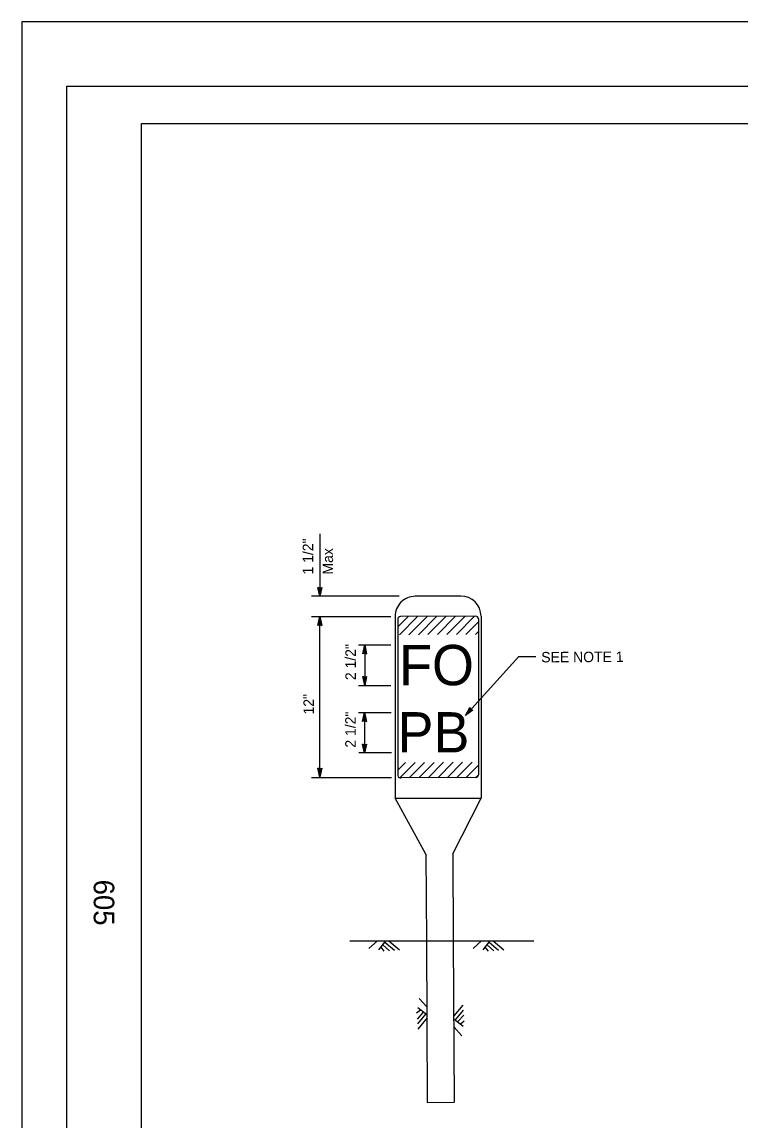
# Model space of a CAD drawing. Extents: x -893 to 867, y -474 to 712.
# Drawn here: x -893 to -412, y -24 to 712 of the extents above; entities that cross this region are included whole.
import ezdxf

# ---------------------------------------------------------------- set-up
doc = ezdxf.new("R2010")
doc.units = 0
for name, color, linetype in [('10 Sheet Format', 7, 'Continuous'), ('30 Cut and Fill', 7, 'Continuous'), ('37 Drain Anno', 7, 'Continuous'), ('border_PLOTTING-ELEMENTS', 7, 'Continuous'), ('border_rw_22x34_Cut_Lines', 7, 'Continuous'), ('border_SHEET', 7, 'Continuous'), ('border_WITHIN-BORDER-anno', 7, 'Continuous')]:
    doc.layers.add(name, color=color, linetype=linetype)

msp = doc.modelspace()

# ---------------------------------------------------------------- linework, layer by layer
at = {"layer": '10 Sheet Format'}
for p, q in [((-693.92, 369.19), (-693.92, 327.23)), ((-640.65, 327.23), (-699.41, 327.23)), ((-699.41, 313.66), (-646.26, 313.66)), ((-693.92, 205.58), (-693.92, 313.66)), ((-667.88, 294.64), (-646.26, 294.64)), ((-663.81, 294.64), (-663.81, 267.51)), ((-668.06, 267.51), (-646.31, 267.51)), ((-668, 249.39), (-646.16, 249.39)), ((-663.94, 249.39), (-663.94, 222.27)), ((-667.77, 222.57), (-645.88, 222.57)), ((-645.88, 205.58), (-699.41, 205.58))]:
    msp.add_line(p, q, dxfattribs=at)
for points in [[(-692.6, 333.13), (-693.92, 327.23), (-695.22, 333.13), (-694.88, 332.92), (-693.92, 328.6), (-692.95, 332.92), (-693.29, 332.72), (-693.91, 329.95), (-694.53, 332.71), (-694.18, 332.5), (-693.91, 331.31), (-693.64, 332.51), (-693.92, 332.34), (-695.22, 333.13), (-693.92, 332.34)], [(-695.23, 307.76), (-693.92, 313.66), (-692.61, 307.76), (-692.95, 307.97), (-693.91, 312.29), (-694.88, 307.97), (-694.54, 308.17), (-693.92, 310.94), (-693.3, 308.18), (-693.65, 308.39), (-693.92, 309.58), (-694.19, 308.38), (-693.92, 308.54), (-692.61, 307.76), (-693.92, 308.54)], [(-665.13, 288.73), (-663.81, 294.64), (-662.5, 288.73), (-662.85, 288.94), (-663.81, 293.27), (-664.78, 288.94), (-664.43, 289.15), (-663.81, 291.92), (-663.2, 289.15), (-663.55, 289.36), (-663.82, 290.56), (-664.08, 289.36), (-663.81, 289.52), (-662.5, 288.73), (-663.81, 289.52)], [(-662.49, 273.42), (-663.81, 267.51), (-665.12, 273.42), (-664.77, 273.21), (-663.82, 268.88), (-662.84, 273.21), (-663.19, 273), (-663.81, 270.23), (-664.42, 273), (-664.07, 272.79), (-663.81, 271.59), (-663.54, 272.79), (-663.81, 272.63), (-665.12, 273.42), (-663.81, 272.63)], [(-591.32, 250.93), (-596.25, 247.43), (-593.27, 252.69), (-593.15, 252.3), (-595.34, 248.45), (-591.72, 251.01), (-592.11, 251.09), (-594.43, 249.45), (-593.03, 251.91), (-592.91, 251.52), (-593.52, 250.46), (-592.51, 251.17), (-592.82, 251.23), (-593.27, 252.69), (-592.82, 251.23)], [(-665.26, 243.49), (-663.94, 249.39), (-662.63, 243.49), (-662.98, 243.7), (-663.93, 248.03), (-664.91, 243.7), (-664.56, 243.91), (-663.94, 246.68), (-663.32, 243.91), (-663.67, 244.12), (-663.94, 245.32), (-664.21, 244.11), (-663.94, 244.28), (-662.63, 243.49), (-663.94, 244.28)], [(-662.62, 228.18), (-663.94, 222.27), (-665.25, 228.18), (-664.9, 227.97), (-663.94, 223.64), (-662.97, 227.97), (-663.32, 227.76), (-663.93, 224.99), (-664.55, 227.76), (-664.2, 227.55), (-663.93, 226.35), (-663.66, 227.55), (-663.94, 227.39), (-665.25, 228.18), (-663.94, 227.39)], [(-692.6, 212.02), (-693.92, 206.12), (-695.22, 212.02), (-694.88, 211.81), (-693.92, 207.48), (-692.95, 211.81), (-693.29, 211.6), (-693.91, 208.83), (-694.53, 211.6), (-694.18, 211.39), (-693.91, 210.19), (-693.64, 211.4), (-693.92, 211.23), (-695.22, 212.02), (-693.92, 211.23)]]:
    msp.add_lwpolyline(points, close=True, dxfattribs=at)
msp.add_lwpolyline([(-596.25, 247.43), (-560.61, 286.88), (-549.21, 286.88)], dxfattribs=at)
at = {"layer": '30 Cut and Fill'}
for p, q in [((-655.31, 96.46), (-661.01, 91.38)), ((-661.01, 96.44), (-621.01, 96.44)), ((-649.9, 96.42), (-654.6, 90.44)), ((-647.71, 96.39), (-640.5, 90.46)), ((-585.43, 96.46), (-591.13, 91.38)), ((-591.13, 96.44), (-551.13, 96.44)), ((-580.03, 96.42), (-584.73, 90.44)), ((-577.83, 96.39), (-570.62, 90.46)), ((-653.1, 92.15), (-651.04, 89.62)), ((-651.54, 93.87), (-647.14, 89.86)), ((-650.36, 95.52), (-643.92, 90.22)), ((-583.23, 92.15), (-581.17, 89.62)), ((-581.67, 93.87), (-577.27, 89.86)), ((-580.49, 95.52), (-574.05, 90.22)), ((-622.2, 46.8), (-628.18, 51.5)), ((-622.16, 52.2), (-627.23, 57.91)), ((-603.82, 46.18), (-597.88, 53.39)), ((-626.46, 50), (-628.99, 47.94)), ((-624.74, 48.44), (-628.75, 44.04)), ((-623.09, 47.26), (-628.4, 40.82)), ((-622.22, 44.6), (-628.15, 37.4)), ((-602.94, 43.53), (-597.64, 49.97)), ((-601.29, 42.35), (-597.29, 46.75)), ((-603.88, 38.58), (-598.8, 32.88)), ((-603.84, 43.99), (-597.86, 39.29)), ((-599.57, 40.79), (-597.05, 42.85))]:
    msp.add_line(p, q, dxfattribs=at)
at = {"layer": '37 Drain Anno'}
for p, q in [((-599.41, 327.39), (-630.04, 327.23)), ((-643.47, 313.64), (-643.47, 191.94)), ((-641.66, 311.85), (-641.66, 207.17)), ((-641.63, 306.73), (-634.75, 313.69)), ((-640.53, 301.45), (-628.38, 313.73)), ((-589.43, 313.94), (-639.87, 313.66)), ((-634.16, 301.48), (-622.01, 313.76)), ((-627.79, 301.52), (-615.65, 313.79)), ((-621.42, 301.55), (-609.28, 313.83)), ((-615.05, 301.59), (-602.91, 313.86)), ((-608.69, 301.62), (-596.54, 313.9)), ((-602.32, 301.66), (-590.17, 313.93)), ((-595.95, 301.69), (-587.61, 310.12)), ((-587.62, 312.15), (-587.62, 207.66)), ((-585.83, 313.96), (-585.83, 192.1)), ((-589.58, 301.73), (-587.57, 303.75)), ((-641.61, 210.7), (-636.46, 215.9)), ((-640.13, 205.79), (-630.09, 215.94)), ((-633.97, 205.61), (-623.73, 215.97)), ((-627.6, 205.65), (-617.36, 216.01)), ((-621.24, 205.68), (-610.99, 216.04)), ((-614.87, 205.72), (-604.62, 216.08)), ((-608.5, 205.75), (-598.25, 216.11)), ((-602.13, 205.79), (-591.88, 216.15)), ((-595.76, 205.82), (-587.62, 214.06)), ((-589.39, 205.86), (-587.63, 207.57)), ((-589.47, 205.86), (-639.28, 205.58)), ((-622.79, 154.63), (-643.47, 191.94)), ((-643.4, 192.06), (-585.93, 192.06)), ((-604.77, 154.73), (-585.83, 192.1)), ((-622.79, 154.63), (-622.47, 96.45)), ((-604.77, 154.73), (-604.45, 96.47)), ((-673.66, 96.37), (-550.53, 96.56)), ((-622.47, 96.44), (-621.88, -11.71)), ((-604.45, 96.47), (-603.86, -11.61)), ((-621.88, -11.71), (-603.86, -11.61))]:
    msp.add_line(p, q, dxfattribs=at)
for centre, radius, start, end in [((-629.96, 313.72), 13.51, 90.31334, 180.31334), ((-599.34, 313.88), 13.51, 0.31334, 90.31334), ((-639.86, 311.86), 1.8, 90.31334, 180.31334), ((-589.42, 312.14), 1.8, 0.31334, 90.31334), ((-639.68, 207.57), 2.02, 191.39015, 281.39015), ((-589.46, 207.7), 1.85, 269.81287, 359.81287)]:
    msp.add_arc(centre, radius, start, end, dxfattribs=at)
at = {"layer": 'border_PLOTTING-ELEMENTS'}
for points in [[(-893.46, -474.04), (866.54, -474.04), (866.54, 711.96), (-893.46, 711.96)], [(-863.46, 668.96), (836.54, 668.96), (836.54, -431.04), (-863.46, -431.04)]]:
    msp.add_lwpolyline(points, close=True, dxfattribs=at)
at = {"layer": 'border_rw_22x34_Cut_Lines'}
msp.add_lwpolyline([(-863.46, 668.96), (836.54, 668.96), (836.54, -431.04), (-863.46, -431.04)], close=True, dxfattribs=at)
at = {"layer": 'border_SHEET'}
for p, q in [((-813.46, 643.96), (811.54, 643.96)), ((-813.46, -406.04), (-813.46, 643.96))]:
    msp.add_line(p, q, dxfattribs=at)

# ---------------------------------------------------------------- texts
at = {"layer": '10 Sheet Format'}
for s, rotation, p in [('1 1/2"', 90, (-698.29, 341.82)), ('Max', 90, (-684.99, 341.82)), ('2 1/2"', 90, (-669.74, 271.12)), ('SEE NOTE 1', 0.31334, (-545.49, 282.97)), ('12"', 90.31334, (-697.79, 248.09)), ('2 1/2"', 90, (-669.87, 225.88))]:
    msp.add_text(s, height=7, rotation=rotation, dxfattribs=at).set_placement(p)
at = {"layer": '37 Drain Anno'}
for s, p in [('FO', (-640.78, 267.67)), ('PB', (-641.82, 222.63))]:
    msp.add_text(s, height=27.02, dxfattribs=at).set_placement(p)
at = {"layer": 'border_WITHIN-BORDER-anno'}
msp.add_text('605', height=13.779, rotation=270, dxfattribs=at).set_placement((-845.36, 137.45))

doc.saveas('drawing.dxf')
